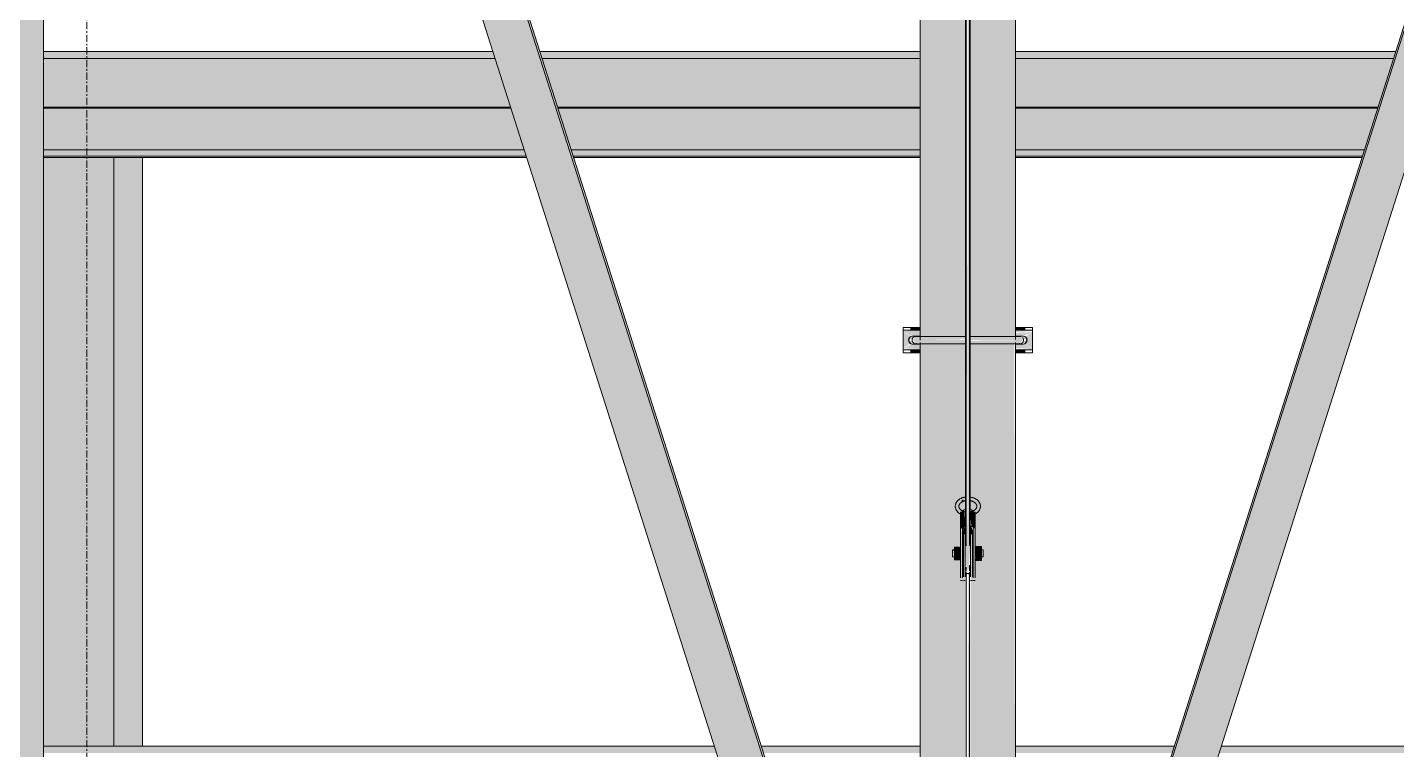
# Model space of a CAD drawing. Header units: inches. Extents: x -55396 to -733, y -290 to 853.
# Drawn here: x -13580.1 to -13485, y 196.6 to 246.7 of the extents above; entities that cross this region are included whole.
import ezdxf

# ---------------------------------------------------------------- set-up
doc = ezdxf.new("R2010")
doc.units = ezdxf.units.IN
doc.header["$MEASUREMENT"] = 0
doc.linetypes.add('Grid Line 1_2_', pattern=[0.875, 0.5, -0.125, 0.125, -0.125])
for name, color, linetype, lineweight in [('L-SITE-WALL', 31, 'Continuous', 9), ('Q-SPCQ', 91, 'Continuous', 9), ('S-BEAM', 12, 'Continuous', 9), ('S-GRID', 1, 'Continuous', 9)]:
    doc.layers.add(name, color=color, linetype=linetype, lineweight=lineweight)

# ---------------------------------------------------------------- blocks, each defined once
blk = doc.blocks.new('Basketball_Backstop-Performance_Sports_Systems-3103-Ceiling_Hung - 27_-0_ to 27_-11 7_8_-652462-Section 6')
at = {"layer": 'Q-SPCQ'}
h = blk.add_hatch(color=256, dxfattribs=at)
h.paths.add_polyline_path([(-25625.39, 157.563), (-25625.39, 160.188), (-25628.11, 160.188), (-25627.273, 157.563)], flags=0)
h.paths.add_polyline_path([(-25626.288, 164.313), (-25663.62, 281.375), (-25665.189, 281.375), (-25666.612, 280.918), (-25629.425, 164.313)], flags=0)
for points in [[(-25626.288, 164.313), (-25626.154, 164.314), (-25663.487, 281.375), (-25663.62, 281.375), (-25626.288, 164.314)], [(-25618.194, 164.313), (-25618.06, 164.314), (-25580.727, 281.375), (-25580.861, 281.375), (-25618.194, 164.314)], [(-25626.174, 225.687), (-25625.486, 225.687), (-25625.486, 225.875), (-25626.174, 225.875)], [(-25618.174, 225.687), (-25618.174, 225.875), (-25618.861, 225.875), (-25618.861, 225.687)], [(-25626.174, 224.125), (-25625.486, 224.125), (-25625.486, 224.312), (-25626.174, 224.312)], [(-25618.174, 224.125), (-25618.174, 224.312), (-25618.861, 224.312), (-25618.861, 224.125)], [(-25622.611, 213.766), (-25622.39, 213.831), (-25622.579, 213.933)], [(-25622.356, 213.056), (-25622.325, 213.14), (-25622.356, 213.14)], [(-25622.544, 211.919), (-25622.544, 213.056), (-25622.669, 213.056), (-25622.669, 211.919)], [(-25621.794, 211.919), (-25621.669, 211.919), (-25621.669, 213.056), (-25621.794, 213.056)], [(-25622.669, 208.574), (-25622.544, 208.574), (-25622.544, 211.694), (-25622.669, 211.694), (-25622.669, 208.857)], [(-25622.356, 211.509), (-25622.356, 211.807), (-25622.481, 211.807), (-25622.481, 211.509)], [(-25622.481, 208.559), (-25622.356, 208.559), (-25622.356, 211.509), (-25622.481, 211.509), (-25622.481, 208.857)], [(-25622.044, 211.435), (-25622.013, 211.482), (-25622.044, 211.482)], [(-25621.856, 211.509), (-25621.856, 211.807), (-25621.981, 211.807), (-25621.981, 211.509)], [(-25621.981, 208.559), (-25621.856, 208.559), (-25621.856, 211.509), (-25621.981, 211.509), (-25621.981, 208.857)], [(-25621.794, 208.574), (-25621.669, 208.574), (-25621.669, 211.694), (-25621.794, 211.694), (-25621.794, 208.857)], [(-25623.106, 210.36), (-25623.106, 210.425), (-25623.231, 210.36)], [(-25623.106, 210.183), (-25622.669, 210.183), (-25622.687, 210.621), (-25623.106, 210.621)], [(-25622.325, 210.936), (-25622.294, 210.944), (-25622.325, 210.944)], [(-25621.231, 210.314), (-25621.231, 210.671), (-25621.669, 210.671), (-25621.669, 210.314)], [(-25621.231, 209.826), (-25621.231, 210.314), (-25621.669, 210.314), (-25621.596, 209.826)], [(-25623.039, 209.746), (-25622.669, 209.746), (-25622.693, 210.183), (-25623.106, 210.183), (-25623.106, 209.746)], [(-25621.669, 209.695), (-25621.231, 209.695), (-25621.231, 209.826), (-25621.669, 209.826)], [(-25622.169, 145.856), (-25622.061, 145.965), (-25622.044, 146.074), (-25622.106, 208.891), (-25622.169, 208.884), (-25622.169, 149.666)]]:
    blk.add_hatch(color=256, dxfattribs=at).paths.add_polyline_path(points, flags=0)
h = blk.add_hatch(color=256, dxfattribs=at)
h.paths.add_polyline_path([(-25622.389, 157.563), (-25622.294, 157.563), (-25622.294, 160.188), (-25625.39, 160.188), (-25625.374, 157.563), (-25623.031, 157.563)], flags=0)
h.paths.add_polyline_path([(-25622.044, 157.563), (-25618.958, 157.563), (-25618.974, 160.188), (-25622.044, 160.188), (-25622.044, 159.431)], flags=0)
h.paths.add_polyline_path([(-25621.567, 164.313), (-25618.861, 164.314), (-25618.936, 224.792), (-25619.937, 224.75), (-25622.013, 224.75), (-25621.981, 213.056), (-25621.669, 213.056), (-25621.669, 211.919), (-25621.794, 211.919), (-25621.794, 211.694), (-25621.669, 211.641), (-25621.669, 210.671), (-25621.231, 210.671), (-25621.231, 210.425), (-25621.106, 210.36), (-25621.106, 209.942), (-25621.231, 209.942), (-25621.317, 209.695), (-25621.669, 209.641), (-25621.669, 208.574), (-25621.794, 208.574), (-25621.856, 208.559), (-25621.981, 208.559), (-25622.044, 164.313)], flags=0)
h.paths.add_polyline_path([(-25622.356, 208.884), (-25622.294, 209.122), (-25622.356, 209.061)], flags=0)
h.paths.add_polyline_path([(-25623.323, 224.76), (-25623.656, 224.794), (-25623.479, 224.771)], flags=0)
h.paths.add_polyline_path([(-25625.374, 164.313), (-25622.294, 164.314), (-25622.356, 208.559), (-25622.481, 208.574), (-25622.544, 208.574), (-25622.669, 208.574), (-25622.669, 209.746), (-25623.106, 209.746), (-25623.106, 209.942), (-25623.231, 210.006), (-25623.231, 210.425), (-25623.106, 210.425), (-25623.031, 210.621), (-25622.669, 210.698), (-25622.669, 211.694), (-25622.544, 211.694), (-25622.544, 211.919), (-25622.669, 211.919), (-25622.669, 213.056), (-25622.356, 213.14), (-25622.325, 224.751), (-25625.486, 224.751), (-25625.407, 164.313), (-25625.39, 164.313)], flags=0)
h.paths.add_polyline_path([(-25621.856, 210.425), (-25621.794, 210.425), (-25621.856, 210.668)], flags=0)
h.paths.add_polyline_path([(-25622.356, 210.933), (-25622.325, 210.944), (-25622.356, 210.944)], flags=0)
h.paths.add_polyline_path([(-25622.013, 211.459), (-25621.981, 211.509), (-25622.013, 211.482)], flags=0)
h.paths.add_polyline_path([(-25622.611, 213.766), (-25622.579, 213.933), (-25622.39, 213.831)], flags=0)
h.paths.add_polyline_path([(-25621.025, 225.241), (-25620.869, 225.204), (-25620.879, 225.231)], flags=0)
h.paths.add_polyline_path([(-25619.801, 225.187), (-25618.861, 225.248), (-25618.861, 281.375), (-25621.231, 281.295), (-25621.231, 281.179), (-25621.106, 281.114), (-25621.106, 280.696), (-25621.231, 280.696), (-25621.317, 280.45), (-25621.669, 280.45), (-25621.669, 279.238), (-25621.231, 279.238), (-25621.231, 278.991), (-25621.106, 278.927), (-25621.106, 278.509), (-25621.231, 278.509), (-25621.317, 278.262), (-25621.669, 278.208), (-25621.669, 277.141), (-25621.794, 277.141), (-25621.856, 277.126), (-25621.981, 277.126), (-25622.013, 225.249), (-25619.832, 225.195)], flags=0)
h.paths.add_polyline_path([(-25622.356, 277.451), (-25622.325, 277.628), (-25622.356, 277.628)], flags=0)
h.paths.add_polyline_path([(-25623.656, 225.189), (-25622.325, 225.25), (-25622.356, 277.126), (-25622.481, 277.141), (-25622.544, 277.141), (-25622.669, 277.141), (-25622.669, 278.312), (-25623.106, 278.312), (-25623.106, 278.509), (-25623.231, 278.573), (-25623.231, 278.991), (-25623.106, 279.055), (-25623.02, 279.187), (-25622.669, 279.187), (-25622.669, 280.432), (-25623.106, 280.432), (-25623.106, 280.696), (-25623.231, 280.761), (-25623.231, 281.179), (-25623.106, 281.19), (-25623.106, 281.375), (-25625.486, 281.375), (-25625.448, 225.231), (-25624.853, 225.234), (-25623.559, 225.204)], flags=0)
h.paths.add_polyline_path([(-25622.544, 278.991), (-25622.481, 279.055), (-25622.544, 278.993)], flags=0)
h.paths.add_polyline_path([(-25621.856, 278.991), (-25621.794, 279.055), (-25621.856, 279.055)], flags=0)
h.paths.add_polyline_path([(-25622.356, 279.5), (-25622.32, 279.579), (-25622.356, 279.511)], flags=0)
h.paths.add_polyline_path([(-25622.018, 280.022), (-25621.981, 280.076), (-25622.018, 280.049)], flags=0)
h = blk.add_hatch(color=256, dxfattribs=at)
h.paths.add_polyline_path([(-25617.075, 157.563), (-25616.238, 160.188), (-25618.958, 160.188), (-25618.958, 157.563)], flags=0)
h.paths.add_polyline_path([(-25618.06, 164.313), (-25614.922, 164.314), (-25577.736, 280.918), (-25579.159, 281.375), (-25580.727, 281.375), (-25618.06, 164.314)], flags=0)
h = blk.add_hatch(color=256, dxfattribs=at)
h.paths.add_polyline_path([(-25622.169, 210.929), (-25622.257, 279.574), (-25622.294, 279.489), (-25622.229, 210.944), (-25622.169, 210.929)], flags=0)
h.paths.add_polyline_path([(-25622.294, 279.643), (-25622.169, 279.952), (-25622.233, 280.288), (-25622.294, 280.276), (-25622.294, 279.749)], flags=0)
h = blk.add_hatch(color=256, dxfattribs=at)
h.paths.add_polyline_path([(-25622.169, 210.929), (-25622.044, 210.944), (-25622.107, 279.596), (-25622.169, 279.649), (-25622.169, 213.14)], flags=0)
h.paths.add_polyline_path([(-25622.044, 279.643), (-25622.107, 280.078), (-25622.169, 280.19), (-25622.081, 279.735), (-25622.044, 279.643)], flags=0)
h = blk.add_hatch(color=256, dxfattribs=at)
h.paths.add_polyline_path([(-25625.58, 225.562), (-25625.486, 225.628), (-25625.486, 225.687), (-25626.674, 225.625), (-25626.674, 225.562), (-25626.09, 225.562)], flags=0)
h.paths.add_polyline_path([(-25618.861, 225.562), (-25617.674, 225.625), (-25617.674, 225.687), (-25618.861, 225.621), (-25618.861, 225.591)], flags=0)
h = blk.add_hatch(color=256, dxfattribs=at)
h.paths.add_polyline_path([(-25626.674, 224.437), (-25625.486, 224.437), (-25625.507, 224.728)], flags=0)
h.paths.add_polyline_path([(-25626.674, 224.437), (-25625.58, 224.719), (-25626.018, 224.719)], flags=0)
h.paths.add_polyline_path([(-25626.674, 224.437), (-25626.158, 224.756), (-25626.289, 224.927), (-25626.261, 225.141), (-25626.09, 225.272), (-25626.674, 225.562)], flags=0)
h.paths.add_polyline_path([(-25617.674, 225.562), (-25618.861, 225.518), (-25618.84, 225.272)], flags=0)
h.paths.add_polyline_path([(-25617.674, 224.437), (-25617.674, 225.562), (-25618.19, 225.244), (-25618.059, 225.073), (-25618.087, 224.859), (-25618.257, 224.728)], flags=0)
h.paths.add_polyline_path([(-25617.674, 224.437), (-25618.33, 224.719), (-25618.768, 224.719)], flags=0)
h.paths.add_polyline_path([(-25618.861, 224.437), (-25617.674, 224.437), (-25618.861, 224.728), (-25618.861, 224.482)], flags=0)
h.paths.add_polyline_path([(-25626.674, 225.562), (-25626.018, 225.281), (-25625.58, 225.281)], flags=0)
h.paths.add_polyline_path([(-25625.486, 225.263), (-25625.486, 225.562), (-25626.674, 225.562), (-25625.507, 225.272)], flags=0)
h.paths.add_polyline_path([(-25618.768, 225.281), (-25618.33, 225.281), (-25617.674, 225.562)], flags=0)
h = blk.add_hatch(color=256, dxfattribs=at)
h.paths.add_polyline_path([(-25618.358, 224.608), (-25618.369, 224.616), (-25618.644, 224.679)], flags=0)
h.paths.add_polyline_path([(-25618.231, 224.676), (-25618.131, 224.962), (-25618.332, 224.875), (-25618.257, 224.688)], flags=0)
h.paths.add_polyline_path([(-25626.117, 224.676), (-25626.032, 224.728), (-25626.09, 224.907), (-25626.261, 224.926), (-25626.135, 224.706)], flags=0)
h.paths.add_polyline_path([(-25625.564, 224.714), (-25625.507, 224.805), (-25625.565, 224.728)], flags=0)
h.paths.add_polyline_path([(-25618.049, 225.002), (-25618.159, 225.199), (-25618.257, 225.312), (-25618.315, 225.272), (-25618.257, 225.093), (-25618.059, 225.006)], flags=0)
h.paths.add_polyline_path([(-25626.299, 225.002), (-25626.015, 225.125), (-25626.117, 225.324), (-25626.297, 225.012)], flags=0)
h.paths.add_polyline_path([(-25625.711, 225.315), (-25625.704, 225.321), (-25625.979, 225.384)], flags=0)
h = blk.add_hatch(color=256, dxfattribs=at)
h.paths.add_polyline_path([(-25625.582, 225), (-25622.325, 225.046), (-25622.325, 225.242), (-25623.656, 225.243), (-25625.821, 225.231), (-25625.963, 225), (-25625.815, 225)], flags=0)
h.paths.add_polyline_path([(-25618.385, 225), (-25618.424, 225.217), (-25619.188, 225.248), (-25620.001, 225.239), (-25622.013, 225.2), (-25622.013, 225), (-25618.533, 225)], flags=0)
h = blk.add_hatch(color=256, dxfattribs=at)
h.paths.add_polyline_path([(-25624.364, 224.75), (-25622.325, 224.758), (-25622.325, 225), (-25625.963, 225), (-25625.814, 224.77), (-25625.603, 224.817), (-25625.094, 224.751), (-25624.401, 224.75)], flags=0)
h.paths.add_polyline_path([(-25619.984, 224.75), (-25618.534, 224.77), (-25618.385, 225), (-25622.013, 224.964), (-25622.013, 224.759), (-25620.879, 224.759)], flags=0)
h = blk.add_hatch(color=256, dxfattribs=at)
h.paths.add_polyline_path([(-25626.674, 224.312), (-25625.486, 224.375), (-25625.507, 224.437), (-25626.674, 224.375), (-25626.674, 224.317)], flags=0)
h.paths.add_polyline_path([(-25617.674, 224.312), (-25617.674, 224.437), (-25618.861, 224.353), (-25618.861, 224.312), (-25618.174, 224.312)], flags=0)
h = blk.add_hatch(color=256, dxfattribs=at)
h.paths.add_polyline_path([(-25622.503, 212.083), (-25622.325, 212.083), (-25622.41, 213.056), (-25622.544, 213.056), (-25622.544, 212.083)], flags=0)
h.paths.add_polyline_path([(-25621.794, 212.083), (-25621.794, 213.056), (-25622.014, 213.056), (-25621.926, 212.083), (-25621.834, 212.083)], flags=0)
h = blk.add_hatch(color=256, dxfattribs=at)
h.paths.add_polyline_path([(-25622.356, 211.641), (-25622.325, 211.641), (-25622.411, 212.083), (-25622.544, 212.061), (-25622.481, 211.807), (-25622.356, 211.807)], flags=0)
h.paths.add_polyline_path([(-25622.013, 211.641), (-25621.981, 211.641), (-25621.954, 211.807), (-25621.856, 211.807), (-25621.926, 212.083), (-25622.013, 212.083), (-25622.013, 211.807)], flags=0)
h = blk.add_hatch(color=256, dxfattribs=at)
h.paths.add_polyline_path([(-25622.544, 209.942), (-25622.481, 210.006), (-25622.544, 209.958)], flags=0)
h.paths.add_polyline_path([(-25621.106, 209.942), (-25621.106, 210.36), (-25621.231, 210.308), (-25621.231, 209.942)], flags=0)
h.paths.add_polyline_path([(-25623.231, 209.942), (-25623.106, 210.006), (-25623.106, 210.36), (-25623.231, 210.308), (-25623.231, 209.967)], flags=0)
h = blk.add_hatch(color=256, dxfattribs=at)
h.paths.add_polyline_path([(-25622.356, 208.884), (-25622.169, 208.894), (-25622.258, 209.061)], flags=0)
h.paths.add_polyline_path([(-25621.981, 208.884), (-25622.108, 209.061), (-25622.079, 208.889), (-25622.05, 208.888)], flags=0)
h.paths.add_polyline_path([(-25622.258, 209.061), (-25622.105, 209.069), (-25621.981, 210.933), (-25622.356, 210.933), (-25622.282, 209.246), (-25622.233, 209.328), (-25622.257, 209.069)], flags=0)
h = blk.add_hatch(color=256, dxfattribs=at)
h.paths.add_polyline_path([(-25622.169, 208.894), (-25622.233, 209.062), (-25622.231, 209.011), (-25622.169, 208.895)], flags=0)
h.paths.add_polyline_path([(-25622.169, 145.856), (-25622.233, 208.891), (-25622.294, 208.884), (-25622.227, 145.882), (-25622.197, 145.862)], flags=0)
for p, q in [((-25629.426, 164.314), (-25666.612, 280.918)), ((-25626.288, 164.314), (-25663.62, 281.375)), ((-25626.154, 164.314), (-25663.487, 281.375)), ((-25625.486, 281.375), (-25625.486, 224.989)), ((-25618.861, 225.045), (-25618.861, 281.375)), ((-25580.861, 281.375), (-25618.194, 164.314)), ((-25618.06, 164.314), (-25580.727, 281.375)), ((-25614.922, 164.314), (-25577.736, 280.918)), ((-25622.294, 279.542), (-25622.294, 210.698)), ((-25622.044, 210.698), (-25622.044, 279.542)), ((-25622.325, 277.835), (-25622.325, 210.936)), ((-25622.013, 211.459), (-25622.013, 277.965)), ((-25626.674, 225.875), (-25626.674, 225.687)), ((-25626.674, 225.875), (-25626.674, 225.719)), ((-25626.674, 225.875), (-25626.174, 225.875)), ((-25626.674, 225.562), (-25626.674, 225.687)), ((-25626.174, 225.687), (-25626.674, 225.687)), ((-25626.674, 224.437), (-25626.674, 225.562)), ((-25626.174, 225.875), (-25625.486, 225.875)), ((-25625.486, 225.687), (-25626.174, 225.687)), ((-25618.861, 225.875), (-25618.174, 225.875)), ((-25618.174, 225.687), (-25618.861, 225.687)), ((-25618.174, 225.875), (-25617.674, 225.875)), ((-25617.674, 225.687), (-25618.174, 225.687)), ((-25617.674, 225.687), (-25617.674, 225.875)), ((-25617.674, 225.719), (-25617.674, 225.875)), ((-25617.674, 225.687), (-25617.674, 225.562)), ((-25617.674, 225.562), (-25617.674, 224.437)), ((-25626.162, 225.246), (-25626.302, 225.004)), ((-25626.302, 224.996), (-25626.162, 224.754)), ((-25626.018, 225.281), (-25625.58, 225.281)), ((-25625.58, 224.719), (-25626.018, 224.719)), ((-25625.486, 224.839), (-25625.486, 164.314)), ((-25618.861, 164.314), (-25618.861, 224.839)), ((-25618.768, 225.281), (-25618.33, 225.281)), ((-25618.33, 224.719), (-25618.768, 224.719)), ((-25618.046, 225.004), (-25618.186, 225.246)), ((-25618.186, 224.754), (-25618.046, 224.996)), ((-25626.674, 224.312), (-25626.674, 224.437)), ((-25626.674, 224.312), (-25626.674, 224.125)), ((-25626.674, 224.312), (-25626.174, 224.312)), ((-25626.674, 224.281), (-25626.674, 224.125)), ((-25626.174, 224.125), (-25626.674, 224.125)), ((-25626.174, 224.312), (-25625.486, 224.312)), ((-25625.486, 224.125), (-25626.174, 224.125)), ((-25618.861, 224.312), (-25618.174, 224.312)), ((-25618.174, 224.125), (-25618.861, 224.125)), ((-25618.174, 224.312), (-25617.674, 224.312)), ((-25617.674, 224.125), (-25618.174, 224.125)), ((-25617.674, 224.437), (-25617.674, 224.312)), ((-25617.674, 224.125), (-25617.674, 224.312)), ((-25617.674, 224.125), (-25617.674, 224.281)), ((-25622.669, 211.919), (-25622.669, 213.056)), ((-25622.669, 213.056), (-25622.544, 213.056)), ((-25622.544, 213.056), (-25622.303, 213.056)), ((-25622.544, 213.056), (-25622.544, 211.919)), ((-25622.06, 213.056), (-25621.794, 213.056)), ((-25621.794, 211.919), (-25621.794, 213.056)), ((-25621.794, 213.056), (-25621.669, 213.056)), ((-25621.669, 213.056), (-25621.669, 211.919)), ((-25622.669, 208.491), (-25622.669, 211.919)), ((-25622.303, 212.083), (-25622.544, 212.083)), ((-25622.544, 211.919), (-25622.544, 211.694)), ((-25622.544, 211.919), (-25622.544, 208.491)), ((-25622.356, 212.058), (-25622.481, 212.058)), ((-25622.481, 211.509), (-25622.481, 211.807)), ((-25622.481, 208.559), (-25622.481, 211.509)), ((-25622.356, 211.807), (-25622.356, 211.509)), ((-25622.356, 211.509), (-25622.356, 208.559)), ((-25621.794, 212.083), (-25622.034, 212.083)), ((-25622.013, 210.936), (-25622.013, 211.368)), ((-25621.856, 212.058), (-25621.981, 212.058)), ((-25621.981, 211.509), (-25621.981, 211.807)), ((-25621.981, 208.559), (-25621.981, 211.509)), ((-25621.856, 211.807), (-25621.856, 211.509)), ((-25621.856, 211.509), (-25621.856, 208.559)), ((-25621.794, 208.491), (-25621.794, 211.919)), ((-25621.794, 211.919), (-25621.794, 211.694)), ((-25621.669, 211.919), (-25621.669, 208.491)), ((-25622.669, 210.433), (-25623.231, 210.433)), ((-25623.231, 210.36), (-25623.231, 210.425)), ((-25623.231, 209.942), (-25623.231, 210.36)), ((-25623.106, 210.183), (-25623.106, 210.621)), ((-25623.106, 210.621), (-25622.669, 210.621)), ((-25621.669, 210.671), (-25621.231, 210.671)), ((-25621.106, 210.433), (-25621.669, 210.433)), ((-25621.669, 210.314), (-25621.231, 210.314)), ((-25621.231, 210.671), (-25621.231, 210.314)), ((-25621.231, 210.314), (-25621.231, 209.826)), ((-25621.106, 210.425), (-25621.106, 210.36)), ((-25621.106, 210.36), (-25621.106, 209.942)), ((-25623.231, 209.933), (-25622.669, 209.933)), ((-25623.106, 209.746), (-25623.106, 210.183)), ((-25622.669, 210.183), (-25623.106, 210.183)), ((-25623.106, 209.746), (-25622.669, 209.746)), ((-25622.044, 208.977), (-25622.044, 209.362)), ((-25621.669, 209.933), (-25621.106, 209.933)), ((-25621.231, 209.826), (-25621.669, 209.826)), ((-25621.669, 209.695), (-25621.231, 209.695)), ((-25621.231, 209.826), (-25621.231, 209.695)), ((-25622.294, 209.226), (-25622.294, 208.997)), ((-25622.294, 208.887), (-25622.294, 145.456)), ((-25622.044, 145.456), (-25622.044, 208.887)), ((-25622.669, 208.308), (-25622.544, 208.308)), ((-25622.481, 208.308), (-25622.356, 208.308)), ((-25621.981, 208.308), (-25621.856, 208.308)), ((-25621.794, 208.308), (-25621.669, 208.308))]:
    blk.add_line(p, q, dxfattribs=at)
at = {"layer": 'Q-SPCQ', "flags": 128}
for points in [[(-25622.299, 225.25), (-25622.425, 225.25), (-25622.569, 225.25), (-25622.713, 225.25), (-25622.856, 225.25), (-25622.998, 225.25), (-25623.138, 225.25), (-25623.277, 225.25), (-25623.414, 225.25), (-25623.549, 225.25), (-25623.682, 225.25), (-25623.813, 225.25), (-25623.941, 225.25), (-25624.066, 225.25), (-25624.188, 225.25), (-25624.307, 225.25), (-25624.423, 225.25), (-25624.535, 225.25), (-25624.643, 225.25), (-25624.747, 225.25), (-25624.847, 225.25), (-25624.943, 225.25), (-25625.034, 225.25), (-25625.121, 225.25), (-25625.203, 225.25), (-25625.28, 225.25), (-25625.352, 225.25), (-25625.42, 225.25), (-25625.482, 225.25), (-25625.538, 225.25), (-25625.589, 225.25), (-25625.635, 225.25), (-25625.676, 225.25), (-25625.71, 225.25), (-25625.739, 225.25), (-25625.763, 225.25), (-25625.78, 225.25), (-25625.792, 225.25), (-25625.798, 225.25), (-25625.799, 225.25)], [(-25625.799, 224.75), (-25625.796, 224.75), (-25625.787, 224.75), (-25625.773, 224.75), (-25625.753, 224.75), (-25625.727, 224.75), (-25625.695, 224.75), (-25625.658, 224.75), (-25625.615, 224.75), (-25625.567, 224.75), (-25625.513, 224.75), (-25625.454, 224.75), (-25625.389, 224.75), (-25625.32, 224.75), (-25625.245, 224.75), (-25625.166, 224.75), (-25625.082, 224.75), (-25624.993, 224.75), (-25624.899, 224.75), (-25624.801, 224.75), (-25624.699, 224.75), (-25624.593, 224.75), (-25624.484, 224.75), (-25624.37, 224.75), (-25624.253, 224.75), (-25624.133, 224.75), (-25624.009, 224.75), (-25623.882, 224.75), (-25623.753, 224.75), (-25623.622, 224.75), (-25623.487, 224.75), (-25623.351, 224.75), (-25623.213, 224.75), (-25623.074, 224.75), (-25622.932, 224.75), (-25622.79, 224.75), (-25622.647, 224.75), (-25622.503, 224.75), (-25622.358, 224.75)], [(-25622.039, 224.75), (-25621.923, 224.75), (-25621.779, 224.75), (-25621.635, 224.75), (-25621.492, 224.75), (-25621.35, 224.75), (-25621.21, 224.75), (-25621.071, 224.75), (-25620.934, 224.75), (-25620.798, 224.75), (-25620.665, 224.75), (-25620.535, 224.75), (-25620.407, 224.75), (-25620.282, 224.75), (-25620.16, 224.75), (-25620.041, 224.75), (-25619.925, 224.75), (-25619.813, 224.75), (-25619.705, 224.75), (-25619.601, 224.75), (-25619.501, 224.75), (-25619.405, 224.75), (-25619.314, 224.75), (-25619.227, 224.75), (-25619.145, 224.75), (-25619.068, 224.75), (-25618.995, 224.75), (-25618.928, 224.75), (-25618.866, 224.75), (-25618.81, 224.75), (-25618.758, 224.75), (-25618.713, 224.75), (-25618.672, 224.75), (-25618.638, 224.75), (-25618.609, 224.75), (-25618.585, 224.75), (-25618.568, 224.75), (-25618.556, 224.75), (-25618.55, 224.75), (-25618.549, 224.75)], [(-25618.549, 225.25), (-25618.552, 225.25), (-25618.561, 225.25), (-25618.575, 225.25), (-25618.595, 225.25), (-25618.621, 225.25), (-25618.653, 225.25), (-25618.69, 225.25), (-25618.733, 225.25), (-25618.781, 225.25), (-25618.835, 225.25), (-25618.894, 225.25), (-25618.959, 225.25), (-25619.028, 225.25), (-25619.103, 225.25), (-25619.182, 225.25), (-25619.266, 225.25), (-25619.355, 225.25), (-25619.449, 225.25), (-25619.546, 225.25), (-25619.648, 225.25), (-25619.754, 225.25), (-25619.864, 225.25), (-25619.978, 225.25), (-25620.095, 225.25), (-25620.215, 225.25), (-25620.339, 225.25), (-25620.465, 225.25), (-25620.595, 225.25), (-25620.726, 225.25), (-25620.86, 225.25), (-25620.997, 225.25), (-25621.135, 225.25), (-25621.274, 225.25), (-25621.415, 225.25), (-25621.558, 225.25), (-25621.701, 225.25), (-25621.845, 225.25), (-25621.99, 225.25)], [(-25622.327, 214.098), (-25622.36, 214.093), (-25622.392, 214.087), (-25622.425, 214.081), (-25622.457, 214.073), (-25622.488, 214.064), (-25622.519, 214.055), (-25622.55, 214.044), (-25622.58, 214.033), (-25622.61, 214.02), (-25622.639, 214.007), (-25622.667, 213.993), (-25622.695, 213.978), (-25622.722, 213.963), (-25622.748, 213.946), (-25622.774, 213.929), (-25622.798, 213.911), (-25622.822, 213.892), (-25622.845, 213.872), (-25622.866, 213.851), (-25622.887, 213.83), (-25622.907, 213.808), (-25622.925, 213.785), (-25622.943, 213.762), (-25622.959, 213.737), (-25622.974, 213.713), (-25622.987, 213.687), (-25622.999, 213.661), (-25623.01, 213.635), (-25623.02, 213.608), (-25623.027, 213.581), (-25623.034, 213.553), (-25623.039, 213.525), (-25623.042, 213.497), (-25623.044, 213.469), (-25623.044, 213.453)], [(-25621.294, 213.453), (-25621.295, 213.482), (-25621.297, 213.51), (-25621.301, 213.538), (-25621.307, 213.566), (-25621.314, 213.593), (-25621.322, 213.62), (-25621.332, 213.647), (-25621.344, 213.673), (-25621.357, 213.699), (-25621.371, 213.724), (-25621.386, 213.749), (-25621.403, 213.772), (-25621.421, 213.796), (-25621.44, 213.818), (-25621.46, 213.84), (-25621.481, 213.861), (-25621.503, 213.881), (-25621.526, 213.9), (-25621.551, 213.919), (-25621.575, 213.937), (-25621.601, 213.954), (-25621.628, 213.97), (-25621.655, 213.985), (-25621.683, 214), (-25621.712, 214.014), (-25621.741, 214.026), (-25621.771, 214.038), (-25621.802, 214.049), (-25621.832, 214.059), (-25621.864, 214.068), (-25621.896, 214.076), (-25621.928, 214.084), (-25621.96, 214.09), (-25621.993, 214.096), (-25622.026, 214.1)], [(-25623.044, 213.453), (-25623.043, 213.425), (-25623.041, 213.397), (-25623.037, 213.369), (-25623.031, 213.341), (-25623.024, 213.314), (-25623.015, 213.286), (-25623.005, 213.26), (-25622.994, 213.234), (-25622.981, 213.208), (-25622.967, 213.183), (-25622.951, 213.158), (-25622.935, 213.134), (-25622.917, 213.111), (-25622.898, 213.089), (-25622.878, 213.067), (-25622.856, 213.046), (-25622.834, 213.026), (-25622.811, 213.006), (-25622.787, 212.988), (-25622.762, 212.97), (-25622.736, 212.953), (-25622.71, 212.937), (-25622.682, 212.921)], [(-25622.794, 213.453), (-25622.793, 213.468), (-25622.792, 213.482), (-25622.79, 213.496), (-25622.787, 213.51), (-25622.784, 213.524), (-25622.779, 213.539), (-25622.774, 213.553), (-25622.768, 213.567), (-25622.76, 213.582), (-25622.752, 213.596), (-25622.743, 213.61), (-25622.733, 213.624), (-25622.723, 213.638), (-25622.711, 213.652), (-25622.698, 213.666), (-25622.684, 213.68), (-25622.67, 213.693), (-25622.654, 213.706), (-25622.638, 213.718), (-25622.621, 213.731), (-25622.602, 213.743), (-25622.584, 213.754), (-25622.564, 213.765), (-25622.543, 213.776), (-25622.522, 213.786), (-25622.501, 213.795), (-25622.478, 213.804), (-25622.455, 213.813), (-25622.432, 213.82), (-25622.407, 213.827), (-25622.383, 213.834), (-25622.358, 213.839), (-25622.333, 213.844)], [(-25622.319, 213.06), (-25622.344, 213.065), (-25622.369, 213.07), (-25622.394, 213.076), (-25622.419, 213.083), (-25622.442, 213.09), (-25622.466, 213.098), (-25622.489, 213.107), (-25622.511, 213.116), (-25622.532, 213.126), (-25622.553, 213.136), (-25622.573, 213.147), (-25622.592, 213.158), (-25622.611, 213.17), (-25622.629, 213.182), (-25622.645, 213.194), (-25622.661, 213.207), (-25622.677, 213.22), (-25622.691, 213.234), (-25622.704, 213.247), (-25622.716, 213.261), (-25622.728, 213.275), (-25622.738, 213.289), (-25622.748, 213.303), (-25622.756, 213.318), (-25622.764, 213.332), (-25622.771, 213.346), (-25622.776, 213.361), (-25622.781, 213.375), (-25622.785, 213.389), (-25622.789, 213.403), (-25622.791, 213.417), (-25622.793, 213.432), (-25622.794, 213.446), (-25622.794, 213.453)], [(-25622.019, 213.847), (-25621.993, 213.842), (-25621.968, 213.837), (-25621.943, 213.831), (-25621.919, 213.824), (-25621.895, 213.817), (-25621.872, 213.809), (-25621.849, 213.8), (-25621.827, 213.791), (-25621.805, 213.781), (-25621.785, 213.771), (-25621.765, 213.76), (-25621.745, 213.749), (-25621.727, 213.737), (-25621.709, 213.725), (-25621.692, 213.713), (-25621.676, 213.7), (-25621.661, 213.687), (-25621.647, 213.673), (-25621.634, 213.66), (-25621.621, 213.646), (-25621.61, 213.632), (-25621.6, 213.618), (-25621.59, 213.603), (-25621.581, 213.589), (-25621.574, 213.575), (-25621.567, 213.561), (-25621.561, 213.546), (-25621.556, 213.532), (-25621.552, 213.518), (-25621.549, 213.504), (-25621.546, 213.489), (-25621.545, 213.475), (-25621.544, 213.461), (-25621.544, 213.453)], [(-25621.544, 213.453), (-25621.544, 213.439), (-25621.545, 213.425), (-25621.547, 213.411), (-25621.55, 213.397), (-25621.554, 213.383), (-25621.558, 213.368), (-25621.564, 213.354), (-25621.57, 213.34), (-25621.577, 213.325), (-25621.585, 213.311), (-25621.594, 213.297), (-25621.604, 213.283), (-25621.615, 213.269), (-25621.627, 213.255), (-25621.64, 213.241), (-25621.653, 213.227), (-25621.668, 213.214), (-25621.683, 213.201), (-25621.7, 213.188), (-25621.717, 213.176), (-25621.735, 213.164), (-25621.754, 213.153), (-25621.774, 213.142), (-25621.794, 213.131), (-25621.815, 213.121), (-25621.837, 213.112), (-25621.859, 213.103), (-25621.883, 213.094), (-25621.906, 213.087), (-25621.93, 213.08), (-25621.955, 213.073), (-25621.98, 213.068), (-25622.005, 213.063)], [(-25621.67, 212.914), (-25621.643, 212.928), (-25621.616, 212.944), (-25621.589, 212.961), (-25621.564, 212.978), (-25621.539, 212.996), (-25621.516, 213.015), (-25621.493, 213.035), (-25621.471, 213.056), (-25621.451, 213.077), (-25621.431, 213.099), (-25621.412, 213.122), (-25621.395, 213.145), (-25621.379, 213.169), (-25621.364, 213.194), (-25621.35, 213.22), (-25621.338, 213.246), (-25621.327, 213.272), (-25621.318, 213.299), (-25621.31, 213.326), (-25621.304, 213.354), (-25621.299, 213.382), (-25621.296, 213.41), (-25621.294, 213.438), (-25621.294, 213.453)], [(-25622.356, 211.683), (-25622.352, 211.676), (-25622.346, 211.668), (-25622.341, 211.661), (-25622.336, 211.655), (-25622.33, 211.648), (-25622.324, 211.642), (-25622.317, 211.636), (-25622.311, 211.63), (-25622.304, 211.624), (-25622.297, 211.619)], [(-25622.041, 211.619), (-25622.034, 211.624), (-25622.027, 211.63), (-25622.02, 211.636), (-25622.014, 211.642), (-25622.008, 211.648), (-25622.002, 211.655), (-25621.996, 211.662), (-25621.991, 211.669), (-25621.986, 211.676), (-25621.981, 211.683)], [(-25621.981, 208.683), (-25621.986, 208.69), (-25621.991, 208.698), (-25621.996, 208.705), (-25622.002, 208.711), (-25622.008, 208.718), (-25622.014, 208.724), (-25622.02, 208.73), (-25622.027, 208.736), (-25622.034, 208.742), (-25622.041, 208.747), (-25622.048, 208.752), (-25622.056, 208.757), (-25622.063, 208.761), (-25622.071, 208.765), (-25622.079, 208.769), (-25622.087, 208.772), (-25622.095, 208.775), (-25622.104, 208.778), (-25622.112, 208.781), (-25622.121, 208.783), (-25622.129, 208.784), (-25622.138, 208.786), (-25622.147, 208.787), (-25622.156, 208.788), (-25622.164, 208.788), (-25622.173, 208.788), (-25622.182, 208.788), (-25622.191, 208.787), (-25622.2, 208.786), (-25622.208, 208.784), (-25622.217, 208.783), (-25622.225, 208.78), (-25622.234, 208.778), (-25622.242, 208.775), (-25622.25, 208.772), (-25622.259, 208.769), (-25622.267, 208.765), (-25622.274, 208.761), (-25622.282, 208.757), (-25622.289, 208.752), (-25622.297, 208.747), (-25622.304, 208.742), (-25622.311, 208.736), (-25622.317, 208.73), (-25622.324, 208.724), (-25622.33, 208.718), (-25622.336, 208.711), (-25622.341, 208.705), (-25622.347, 208.698), (-25622.352, 208.69), (-25622.356, 208.683)]]:
    blk.add_lwpolyline(points, dxfattribs=at)
at = {"layer": 'Q-SPCQ'}
for centre, radius, start, end in [((-25626.018, 225), 0.281, 90, 270), ((-25625.799, 225), 0.25, 90, 270), ((-25625.799, 225), 0.25, 270, 285), ((-25625.58, 225), 0.281, 75, 90), ((-25625.58, 225), 0.281, 270, 285), ((-25618.768, 225), 0.281, 90, 105), ((-25618.768, 225), 0.281, 255, 270), ((-25618.549, 225), 0.25, 90, 105), ((-25618.549, 225), 0.25, 255, 270), ((-25618.549, 225), 0.25, 75, 90), ((-25618.549, 225), 0.25, 270, 45), ((-25618.33, 225), 0.281, 270, 90)]:
    blk.add_arc(centre, radius, start, end, dxfattribs=at)
for start_param, end_param in [(2.094395, 2.879793), (0.261799, 1.047198)]:
    blk.add_ellipse((-25622.169, 213.011), major_axis=(0.375, 0), ratio=0.707107, start_param=start_param, end_param=end_param, dxfattribs=at)
blk = doc.blocks.new('columns and girder2 - one-1334686-Section 6')
at = {"layer": 'S-BEAM'}
blk.add_hatch(color=256, dxfattribs=at).paths.add_polyline_path([(-25696.39, 0), (-25686.39, 0), (-25686.39, 294.37), (-25696.39, 294.37), (-25696.39, 76.426)], flags=0)
blk.add_line((-25686.39, 294.37), (-25686.39, 0), dxfattribs=at)
blk = doc.blocks.new('Girt_Z - 10_D-1241661-Section 6')
at = {"layer": 'S-BEAM'}
h = blk.add_hatch(color=256, dxfattribs=at)
h.paths.add_polyline_path([(-25119.77, 196.313), (-25117.39, 196.313), (-25117.39, 196.795), (-25396.89, 196.795), (-25396.89, 196.313), (-25258.007, 196.313)], flags=0)
h.paths.add_polyline_path([(-24640.013, 196.313), (-24538.39, 196.313), (-24538.39, 196.795), (-24640.831, 196.795), (-24641.252, 196.313)], flags=0)
h.paths.add_polyline_path([(-26265.39, 196.313), (-25985.89, 196.313), (-25985.89, 196.795), (-26265.39, 196.795)], flags=0)
h.paths.add_polyline_path([(-24642.635, 196.313), (-24642.234, 196.795), (-24714.095, 196.795), (-24713.65, 196.313), (-24642.874, 196.313)], flags=0)
h.paths.add_polyline_path([(-25107.39, 196.313), (-24974.063, 196.313), (-24974.217, 196.795), (-25107.39, 196.795)], flags=0)
h.paths.add_polyline_path([(-25975.89, 196.313), (-25696.39, 196.313), (-25696.39, 196.795), (-25975.89, 196.795)], flags=0)
h.paths.add_polyline_path([(-24970.792, 196.313), (-24959.919, 196.313), (-24959.919, 196.795), (-24970.945, 196.795)], flags=0)
h.paths.add_polyline_path([(-25686.39, 196.313), (-25639.63, 196.313), (-25639.784, 196.795), (-25686.39, 196.795)], flags=0)
h.paths.add_polyline_path([(-24953.294, 196.313), (-24942.421, 196.313), (-24942.268, 196.795), (-24953.294, 196.795)], flags=0)
h.paths.add_polyline_path([(-24939.15, 196.313), (-24827.89, 196.313), (-24827.89, 196.795), (-24938.996, 196.795)], flags=0)
h.paths.add_polyline_path([(-24528.39, 196.313), (-24248.89, 196.313), (-24248.89, 196.795), (-24528.39, 196.795)], flags=0)
h.paths.add_polyline_path([(-25636.359, 196.313), (-25625.486, 196.313), (-25625.486, 196.795), (-25636.513, 196.795)], flags=0)
h.paths.add_polyline_path([(-25406.89, 196.313), (-25406.89, 196.795), (-25604.564, 196.795), (-25604.717, 196.313), (-25534.481, 196.313)], flags=0)
h.paths.add_polyline_path([(-25618.861, 196.313), (-25607.989, 196.313), (-25607.835, 196.795), (-25618.861, 196.795)], flags=0)
h.paths.add_polyline_path([(-24817.89, 196.313), (-24715, 196.313), (-24715.444, 196.795), (-24817.89, 196.795)], flags=0)
h.paths.add_polyline_path([(-23557, 196.313), (-23557.444, 196.795), (-23659.89, 196.795), (-23659.89, 196.313), (-23558.646, 196.313)], flags=0)
h.paths.add_polyline_path([(-23532.826, 196.313), (-23484.635, 196.313), (-23484.234, 196.795), (-23556.095, 196.795), (-23555.65, 196.313), (-23549.346, 196.313)], flags=0)
h.paths.add_polyline_path([(-23669.89, 196.313), (-23669.89, 196.795), (-23949.39, 196.795), (-23949.39, 196.313), (-23737.4, 196.313)], flags=0)
h.paths.add_polyline_path([(-23959.39, 196.313), (-23959.39, 196.795), (-24238.89, 196.795), (-24238.89, 196.313), (-24013.874, 196.313)], flags=0)
h.paths.add_polyline_path([(-22799.39, 196.313), (-22799.39, 196.795), (-23080.89, 196.795), (-23080.89, 196.313), (-22804.301, 196.313)], flags=0)
h.paths.add_polyline_path([(-23465.678, 196.313), (-23380.39, 196.313), (-23380.39, 196.795), (-23482.831, 196.795), (-23483.252, 196.313), (-23466.413, 196.313)], flags=0)
h.paths.add_polyline_path([(-23370.39, 196.313), (-23090.89, 196.313), (-23090.89, 196.795), (-23370.39, 196.795)], flags=0)
for p, q in [((-25686.39, 196.795), (-25639.784, 196.795)), ((-25636.513, 196.795), (-25625.486, 196.795)), ((-25618.861, 196.795), (-25607.835, 196.795)), ((-25604.564, 196.795), (-25406.89, 196.795))]:
    blk.add_line(p, q, dxfattribs=at)
blk = doc.blocks.new('Girt_Z - 10_D-V414-Section 6')
at = {"layer": 'S-BEAM'}
h = blk.add_hatch(color=256, dxfattribs=at)
h.paths.add_polyline_path([(-25396.89, 244.563), (-25117.39, 244.563), (-25117.39, 245.045), (-25396.89, 245.045)], flags=0)
h.paths.add_polyline_path([(-24677.948, 244.563), (-24598.165, 244.563), (-24597.721, 245.045), (-24758.57, 245.045), (-24758.043, 244.563), (-24678.045, 244.563)], flags=0)
h.paths.add_polyline_path([(-26265.39, 244.563), (-25985.89, 244.563), (-25985.89, 245.045), (-26265.39, 245.045)], flags=0)
h.paths.add_polyline_path([(-25107.39, 244.563), (-24989.451, 244.563), (-24989.604, 245.045), (-25107.39, 245.045)], flags=0)
h.paths.add_polyline_path([(-24759.465, 244.563), (-24759.91, 245.045), (-24817.89, 245.045), (-24817.89, 244.563), (-24774.178, 244.563)], flags=0)
h.paths.add_polyline_path([(-25975.89, 244.563), (-25696.39, 244.563), (-25696.39, 245.045), (-25975.89, 245.045)], flags=0)
h.paths.add_polyline_path([(-24596.805, 244.563), (-24538.39, 244.563), (-24538.39, 245.045), (-24596.361, 245.045)], flags=0)
h.paths.add_polyline_path([(-24986.179, 244.563), (-24959.919, 244.563), (-24959.919, 245.045), (-24986.333, 245.045)], flags=0)
h.paths.add_polyline_path([(-25686.39, 244.563), (-25655.018, 244.563), (-25655.172, 245.045), (-25686.39, 245.045)], flags=0)
h.paths.add_polyline_path([(-24953.294, 244.563), (-24927.034, 244.563), (-24926.88, 245.045), (-24953.294, 245.045)], flags=0)
h.paths.add_polyline_path([(-24528.39, 244.563), (-24248.89, 244.563), (-24248.89, 245.045), (-24528.39, 245.045)], flags=0)
h.paths.add_polyline_path([(-25406.89, 244.563), (-25406.89, 245.045), (-25589.176, 245.045), (-25589.33, 244.563), (-25534.481, 244.563)], flags=0)
h.paths.add_polyline_path([(-25651.747, 244.563), (-25625.486, 244.563), (-25625.486, 245.045), (-25651.9, 245.045)], flags=0)
h.paths.add_polyline_path([(-24923.763, 244.563), (-24827.89, 244.563), (-24827.89, 245.045), (-24923.609, 245.045)], flags=0)
h.paths.add_polyline_path([(-25618.861, 244.563), (-25592.601, 244.563), (-25592.447, 245.045), (-25618.861, 245.045)], flags=0)
h.paths.add_polyline_path([(-23669.89, 244.563), (-23669.89, 245.045), (-23949.39, 245.045), (-23949.39, 244.563), (-23737.4, 244.563)], flags=0)
h.paths.add_polyline_path([(-23600.126, 244.563), (-23440.165, 244.563), (-23439.721, 245.045), (-23600.57, 245.045)], flags=0)
h.paths.add_polyline_path([(-23601.465, 244.563), (-23601.91, 245.045), (-23659.89, 245.045), (-23659.89, 244.563)], flags=0)
h.paths.add_polyline_path([(-23959.39, 244.563), (-23959.39, 245.045), (-24238.89, 245.045), (-24238.89, 244.563), (-24013.874, 244.563)], flags=0)
h.paths.add_polyline_path([(-22799.39, 244.563), (-22799.39, 245.045), (-23080.89, 245.045), (-23080.89, 244.563), (-22804.301, 244.563)], flags=0)
h.paths.add_polyline_path([(-23438.805, 244.563), (-23380.39, 244.563), (-23380.39, 245.045), (-23438.361, 245.045)], flags=0)
h.paths.add_polyline_path([(-23370.39, 244.563), (-23090.89, 244.563), (-23090.89, 245.045), (-23370.39, 245.045)], flags=0)
h = blk.add_hatch(color=256, dxfattribs=at)
h.paths.add_polyline_path([(-26265.39, 241.188), (-25985.89, 241.188), (-25985.89, 244.563), (-26265.39, 244.563), (-26265.39, 242.436)], flags=0)
h.paths.add_polyline_path([(-24678.045, 241.188), (-24601.275, 241.188), (-24598.165, 244.563), (-24758.126, 244.563), (-24754.938, 241.188), (-24678.332, 241.188)], flags=0)
h.paths.add_polyline_path([(-25975.89, 241.188), (-25696.39, 241.188), (-25696.39, 244.563), (-25975.89, 244.563)], flags=0)
h.paths.add_polyline_path([(-24756.355, 241.188), (-24759.465, 244.563), (-24817.89, 244.563), (-24817.89, 241.188), (-24774.178, 241.188)], flags=0)
h.paths.add_polyline_path([(-25686.39, 241.188), (-25653.942, 241.188), (-25655.018, 244.563), (-25686.39, 244.563)], flags=0)
h.paths.add_polyline_path([(-25650.67, 241.188), (-25625.486, 241.188), (-25625.486, 244.563), (-25651.747, 244.563)], flags=0)
h.paths.add_polyline_path([(-24599.916, 241.188), (-24538.39, 241.188), (-24538.39, 244.563), (-24596.805, 244.563)], flags=0)
h.paths.add_polyline_path([(-25618.861, 241.188), (-25593.678, 241.188), (-25592.601, 244.563), (-25618.861, 244.563)], flags=0)
h.paths.add_polyline_path([(-25577.736, 241.188), (-25406.89, 241.188), (-25406.89, 244.563), (-25589.33, 244.563), (-25590.406, 241.188), (-25580.582, 241.188)], flags=0)
h.paths.add_polyline_path([(-24528.39, 241.188), (-24248.89, 241.188), (-24248.89, 244.563), (-24528.39, 244.563)], flags=0)
h.paths.add_polyline_path([(-24827.89, 241.188), (-24827.89, 244.563), (-24923.763, 244.563), (-24924.839, 241.188), (-24843.296, 241.188)], flags=0)
h.paths.add_polyline_path([(-25396.89, 241.188), (-25117.39, 241.188), (-25117.39, 244.563), (-25396.89, 244.563)], flags=0)
h.paths.add_polyline_path([(-24928.11, 241.188), (-24927.034, 244.563), (-24953.294, 244.563), (-24953.294, 241.188), (-24946.974, 241.188)], flags=0)
h.paths.add_polyline_path([(-25107.39, 241.188), (-24988.374, 241.188), (-24989.451, 244.563), (-25107.39, 244.563)], flags=0)
h.paths.add_polyline_path([(-24959.919, 241.188), (-24959.919, 244.563), (-24986.179, 244.563), (-24985.103, 241.188), (-24964.254, 241.188)], flags=0)
h.paths.add_polyline_path([(-23483.606, 241.188), (-23443.275, 241.188), (-23440.165, 244.563), (-23600.126, 244.563), (-23596.938, 241.188), (-23507.316, 241.188)], flags=0)
h.paths.add_polyline_path([(-23669.89, 241.188), (-23669.89, 244.563), (-23949.39, 244.563), (-23949.39, 241.188), (-23737.4, 241.188)], flags=0)
h.paths.add_polyline_path([(-22799.39, 241.188), (-22799.39, 244.563), (-23080.89, 244.563), (-23080.89, 241.188), (-22804.301, 241.188)], flags=0)
h.paths.add_polyline_path([(-23959.39, 241.188), (-23959.39, 244.563), (-24238.89, 244.563), (-24238.89, 241.188), (-24013.874, 241.188)], flags=0)
h.paths.add_polyline_path([(-23599.163, 241.188), (-23598.355, 241.188), (-23601.465, 244.563), (-23659.89, 244.563), (-23659.89, 241.188)], flags=0)
h.paths.add_polyline_path([(-23441.916, 241.188), (-23380.39, 241.188), (-23380.39, 244.563), (-23438.805, 244.563)], flags=0)
h.paths.add_polyline_path([(-23370.39, 241.188), (-23090.89, 241.188), (-23090.89, 244.563), (-23370.39, 244.563)], flags=0)
h = blk.add_hatch(color=256, dxfattribs=at)
h.paths.add_polyline_path([(-22799.39, 238.223), (-22799.39, 241.112), (-23080.89, 241.112), (-23080.89, 238.223), (-22804.301, 238.223)], flags=0)
h.paths.add_polyline_path([(-26260.226, 238.223), (-25985.89, 238.223), (-25985.89, 241.112), (-26265.39, 241.112), (-26265.39, 238.223)], flags=0)
h.paths.add_polyline_path([(-25975.89, 238.223), (-25696.39, 238.223), (-25696.39, 241.112), (-25975.89, 241.112)], flags=0)
h.paths.add_polyline_path([(-23090.89, 238.223), (-23090.89, 241.112), (-23370.39, 241.112), (-23370.39, 238.223), (-23184.452, 238.223)], flags=0)
h.paths.add_polyline_path([(-25686.39, 238.223), (-25652.996, 238.223), (-25653.918, 241.112), (-25686.39, 241.112)], flags=0)
h.paths.add_polyline_path([(-23380.39, 238.223), (-23380.39, 241.112), (-23441.985, 241.112), (-23444.648, 238.223), (-23391.808, 238.223)], flags=0)
h.paths.add_polyline_path([(-25649.725, 238.223), (-25625.486, 238.223), (-25625.486, 241.112), (-25650.646, 241.112)], flags=0)
h.paths.add_polyline_path([(-23446.008, 238.223), (-23443.345, 241.112), (-23596.945, 241.112), (-23594.21, 238.223), (-23448.126, 238.223)], flags=0)
h.paths.add_polyline_path([(-25618.861, 238.223), (-25594.623, 238.223), (-25593.702, 241.112), (-25618.861, 241.112)], flags=0)
h.paths.add_polyline_path([(-23595.623, 238.223), (-23598.286, 241.112), (-23659.89, 241.112), (-23659.89, 238.223), (-23599.163, 238.223)], flags=0)
h.paths.add_polyline_path([(-25577.736, 238.223), (-25406.89, 238.223), (-25406.89, 241.112), (-25590.43, 241.112), (-25591.352, 238.223), (-25580.582, 238.223)], flags=0)
h.paths.add_polyline_path([(-25396.89, 238.223), (-25117.39, 238.223), (-25117.39, 241.112), (-25396.89, 241.112)], flags=0)
h.paths.add_polyline_path([(-25107.39, 238.223), (-24987.429, 238.223), (-24988.35, 241.112), (-25107.39, 241.112)], flags=0)
h.paths.add_polyline_path([(-24984.157, 238.223), (-24959.919, 238.223), (-24959.919, 241.112), (-24985.079, 241.112)], flags=0)
h.paths.add_polyline_path([(-24953.294, 238.223), (-24929.056, 238.223), (-24928.134, 241.112), (-24953.294, 241.112)], flags=0)
h.paths.add_polyline_path([(-23669.89, 238.223), (-23669.89, 241.112), (-23949.39, 241.112), (-23949.39, 238.223), (-23737.4, 238.223)], flags=0)
h.paths.add_polyline_path([(-24925.784, 238.223), (-24827.89, 238.223), (-24827.89, 241.112), (-24924.863, 241.112)], flags=0)
h.paths.add_polyline_path([(-23959.39, 238.223), (-23959.39, 241.112), (-24238.89, 241.112), (-24238.89, 238.223), (-24013.874, 238.223)], flags=0)
h.paths.add_polyline_path([(-24817.89, 238.223), (-24753.623, 238.223), (-24756.286, 241.112), (-24817.89, 241.112)], flags=0)
h.paths.add_polyline_path([(-24248.89, 238.223), (-24248.89, 241.112), (-24528.39, 241.112), (-24528.39, 238.223), (-24290.348, 238.223)], flags=0)
h.paths.add_polyline_path([(-24707.346, 238.223), (-24604.008, 238.223), (-24601.345, 241.112), (-24754.945, 241.112), (-24752.21, 238.223), (-24707.419, 238.223)], flags=0)
h.paths.add_polyline_path([(-24538.39, 238.223), (-24538.39, 241.112), (-24599.985, 241.112), (-24602.648, 238.223), (-24566.822, 238.223)], flags=0)
h = blk.add_hatch(color=256, dxfattribs=at)
h.paths.add_polyline_path([(-22799.39, 237.774), (-22799.39, 238.223), (-23080.89, 238.223), (-23080.89, 237.774), (-22804.301, 237.774)], flags=0)
h.paths.add_polyline_path([(-26260.226, 237.774), (-25985.89, 237.774), (-25985.89, 238.223), (-26265.39, 238.223), (-26265.39, 237.774)], flags=0)
h.paths.add_polyline_path([(-25975.89, 237.774), (-25696.39, 237.774), (-25696.39, 238.223), (-25975.89, 238.223)], flags=0)
h.paths.add_polyline_path([(-23090.89, 237.774), (-23090.89, 238.223), (-23370.39, 238.223), (-23370.39, 237.774), (-23184.452, 237.774)], flags=0)
h.paths.add_polyline_path([(-25686.39, 237.774), (-25652.853, 237.774), (-25652.996, 238.223), (-25686.39, 238.223)], flags=0)
h.paths.add_polyline_path([(-23380.39, 237.774), (-23380.39, 238.223), (-23444.648, 238.223), (-23445.062, 237.774), (-23391.808, 237.774)], flags=0)
h.paths.add_polyline_path([(-25649.582, 237.774), (-25625.486, 237.774), (-25625.486, 238.223), (-25649.725, 238.223)], flags=0)
h.paths.add_polyline_path([(-23446.422, 237.774), (-23446.008, 238.223), (-23594.282, 238.223), (-23593.797, 237.774), (-23448.126, 237.774)], flags=0)
h.paths.add_polyline_path([(-25618.861, 237.774), (-25594.766, 237.774), (-25594.623, 238.223), (-25618.861, 238.223)], flags=0)
h.paths.add_polyline_path([(-23595.209, 237.774), (-23595.623, 238.223), (-23659.89, 238.223), (-23659.89, 237.774), (-23599.163, 237.774)], flags=0)
h.paths.add_polyline_path([(-25577.736, 237.774), (-25406.89, 237.774), (-25406.89, 238.223), (-25591.352, 238.223), (-25591.495, 237.774), (-25580.582, 237.774)], flags=0)
h.paths.add_polyline_path([(-25396.89, 237.774), (-25117.39, 237.774), (-25117.39, 238.223), (-25396.89, 238.223)], flags=0)
h.paths.add_polyline_path([(-25107.39, 237.774), (-24987.285, 237.774), (-24987.429, 238.223), (-25107.39, 238.223)], flags=0)
h.paths.add_polyline_path([(-24984.014, 237.774), (-24959.919, 237.774), (-24959.919, 238.223), (-24984.157, 238.223)], flags=0)
h.paths.add_polyline_path([(-24953.294, 237.774), (-24929.199, 237.774), (-24929.056, 238.223), (-24953.294, 238.223)], flags=0)
h.paths.add_polyline_path([(-23669.89, 237.774), (-23669.89, 238.223), (-23949.39, 238.223), (-23949.39, 237.774), (-23737.4, 237.774)], flags=0)
h.paths.add_polyline_path([(-24925.928, 237.774), (-24827.89, 237.774), (-24827.89, 238.223), (-24925.784, 238.223)], flags=0)
h.paths.add_polyline_path([(-23959.39, 237.774), (-23959.39, 238.223), (-24238.89, 238.223), (-24238.89, 237.774), (-24013.874, 237.774)], flags=0)
h.paths.add_polyline_path([(-24817.89, 237.774), (-24753.209, 237.774), (-24753.623, 238.223), (-24817.89, 238.223)], flags=0)
h.paths.add_polyline_path([(-24248.89, 237.774), (-24248.89, 238.223), (-24528.39, 238.223), (-24528.39, 237.774), (-24290.348, 237.774)], flags=0)
h.paths.add_polyline_path([(-24707.346, 237.774), (-24604.422, 237.774), (-24604.008, 238.223), (-24752.282, 238.223), (-24751.797, 237.774), (-24707.419, 237.774)], flags=0)
h.paths.add_polyline_path([(-24538.39, 237.774), (-24538.39, 238.223), (-24602.648, 238.223), (-24603.062, 237.774), (-24566.822, 237.774)], flags=0)
for p, q in [((-25686.39, 245.045), (-25655.172, 245.045)), ((-25686.39, 244.563), (-25655.018, 244.563)), ((-25651.9, 245.045), (-25625.486, 245.045)), ((-25651.747, 244.563), (-25625.486, 244.563)), ((-25618.861, 245.045), (-25592.447, 245.045)), ((-25618.861, 244.563), (-25592.601, 244.563)), ((-25686.39, 241.188), (-25653.942, 241.188)), ((-25686.39, 241.112), (-25653.918, 241.112)), ((-25650.67, 241.188), (-25625.486, 241.188)), ((-25650.646, 241.112), (-25625.486, 241.112)), ((-25618.861, 241.188), (-25593.678, 241.188)), ((-25618.861, 241.112), (-25593.702, 241.112)), ((-25686.39, 238.223), (-25652.996, 238.223)), ((-25649.725, 238.223), (-25625.486, 238.223)), ((-25618.861, 238.223), (-25594.623, 238.223)), ((-25686.39, 237.774), (-25652.853, 237.774)), ((-25686.39, 237.69), (-25652.826, 237.69)), ((-25649.582, 237.774), (-25625.486, 237.774)), ((-25649.555, 237.69), (-25625.486, 237.69)), ((-25618.861, 237.774), (-25594.766, 237.774)), ((-25618.861, 237.69), (-25594.793, 237.69))]:
    blk.add_line(p, q, dxfattribs=at)

msp = doc.modelspace()

# ---------------------------------------------------------------- hatches: boundary and pattern name
at = {"layer": 'L-SITE-WALL', "lineweight": 5}
h = msp.add_hatch(color=256, dxfattribs=at)
h.paths.add_polyline_path([(-14177.482, 157.5), (-14177.482, 239.456), (-14177.748, 239.456), (-14177.748, 157.5)], flags=0)
h.paths.add_polyline_path([(-13841.8, 196.795), (-13769.341, 196.795), (-13769.341, 197.554), (-13773.216, 197.554), (-13770.216, 200.554), (-13769.341, 200.554), (-13769.341, 200.804), (-13772.466, 200.804), (-13773.216, 203.804), (-13769.341, 203.804), (-13769.341, 237.69), (-13868.498, 237.69), (-13868.498, 196.795)], flags=0)
h.paths.add_polyline_path([(-13574.123, 196.795), (-13574.123, 237.69), (-13578.998, 237.69), (-13578.998, 196.795)], flags=0)
h.paths.add_polyline_path([(-13959.154, 196.795), (-13878.498, 196.795), (-13878.498, 237.69), (-13959.779, 237.69), (-13959.779, 231.179), (-13959.154, 231.179), (-13959.154, 205.679)], flags=0)
h.paths.add_polyline_path([(-14073.214, 196.795), (-14073.214, 222.752), (-14044.716, 222.752), (-14044.716, 237.69), (-14157.998, 237.69), (-14157.998, 196.795), (-14118.274, 196.795)], flags=0)
h.paths.add_polyline_path([(-13591.693, 196.795), (-13588.998, 196.795), (-13588.998, 237.69), (-13684.404, 237.69), (-13684.404, 231.179), (-13683.779, 231.179), (-13683.779, 196.795), (-13654.068, 196.795), (-13654.068, 227.102), (-13591.693, 227.102), (-13591.693, 203.977)], flags=0)
msp.add_hatch(color=256, dxfattribs=at).paths.add_polyline_path([(-13574.123, 196.795), (-13572.123, 196.795), (-13572.123, 237.69), (-13574.123, 237.69), (-13574.123, 232.67)], flags=0)

# ---------------------------------------------------------------- linework, layer by layer
at = {"layer": 'L-SITE-WALL'}
for p, q in [((-13574.123, 196.795), (-13574.123, 237.69)), ((-13572.123, 237.69), (-13572.123, 196.795))]:
    msp.add_line(p, q, dxfattribs=at)
at = {"layer": 'S-GRID', "linetype": 'Grid Line 1_2_'}
msp.add_line((-13575.998, -273.161), (-13575.998, 489.493), dxfattribs=at)

# ---------------------------------------------------------------- block references
at = {"layer": 'Q-SPCQ'}
msp.add_blockref('Basketball_Backstop-Performance_Sports_Systems-3103-Ceiling_Hung - 27_-0_ to 27_-11 7_8_-652462-Section 6', (12107.393, 0), dxfattribs=at)
at = {"layer": 'S-BEAM'}
for name in ['columns and girder2 - one-1334686-Section 6', 'Girt_Z - 10_D-V414-Section 6', 'Girt_Z - 10_D-1241661-Section 6']:
    msp.add_blockref(name, (12107.393, 0), dxfattribs=at)

doc.saveas('drawing.dxf')
